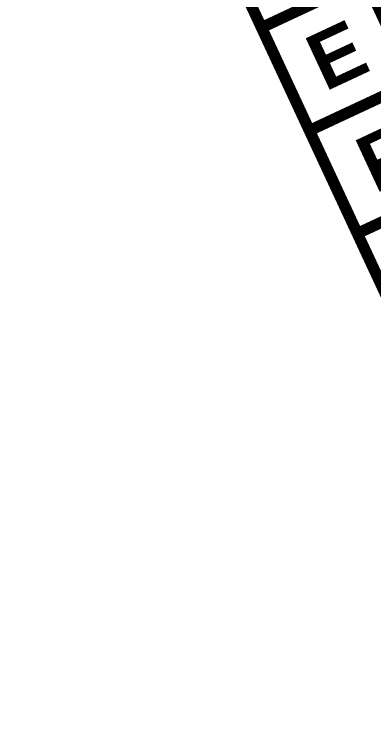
# Model space of a CAD drawing. Extents: x 2498567 to 2501210, y 7092229 to 7094464.
# Drawn here: x 2498566.6 to 2498678.2, y 7093130.6 to 7093353.4 of the extents above; entities that cross this region are included whole.
import ezdxf
from ezdxf.enums import TextEntityAlignment as Align

# ---------------------------------------------------------------- set-up
doc = ezdxf.new("R2010")
doc.units = 0
doc.header["$MEASUREMENT"] = 0
doc.layers.add('BASE', color=7, linetype='Continuous')
doc.styles.get("Standard").update_dxf_attribs({"font": 'ARIALBD.TTF'})

msp = doc.modelspace()

# ---------------------------------------------------------------- linework, layer by layer
at = {"layer": 'BASE', "const_width": 3.52}
for points in [[(2499164.48, 7092231.79), (2501207.97, 7093184.62), (2500612.45, 7094461.8), (2498568.96, 7093508.97)], [(2499181.46, 7092278.57), (2501161.27, 7093201.64), (2500595.45, 7094415.02), (2498616.08, 7093492.14)]]:
    msp.add_lwpolyline(points, close=True, dxfattribs=at)
for points in [[(2498675.33, 7093364.21), (2498643.4, 7093349.32)], [(2498690.22, 7093332.28), (2498658.29, 7093317.39)], [(2498705.1, 7093300.35), (2498673.18, 7093285.46)]]:
    msp.add_lwpolyline(points, dxfattribs=at)

# ---------------------------------------------------------------- texts
at = {"layer": 'BASE'}
for s, p in [('E', (2498666.81, 7093340.8)), ('F', (2498681.7, 7093308.87))]:
    msp.add_text(s, height=17.61, rotation=24.9986, dxfattribs=at).set_placement(p, align=Align.MIDDLE_CENTER)

doc.saveas('drawing.dxf')
